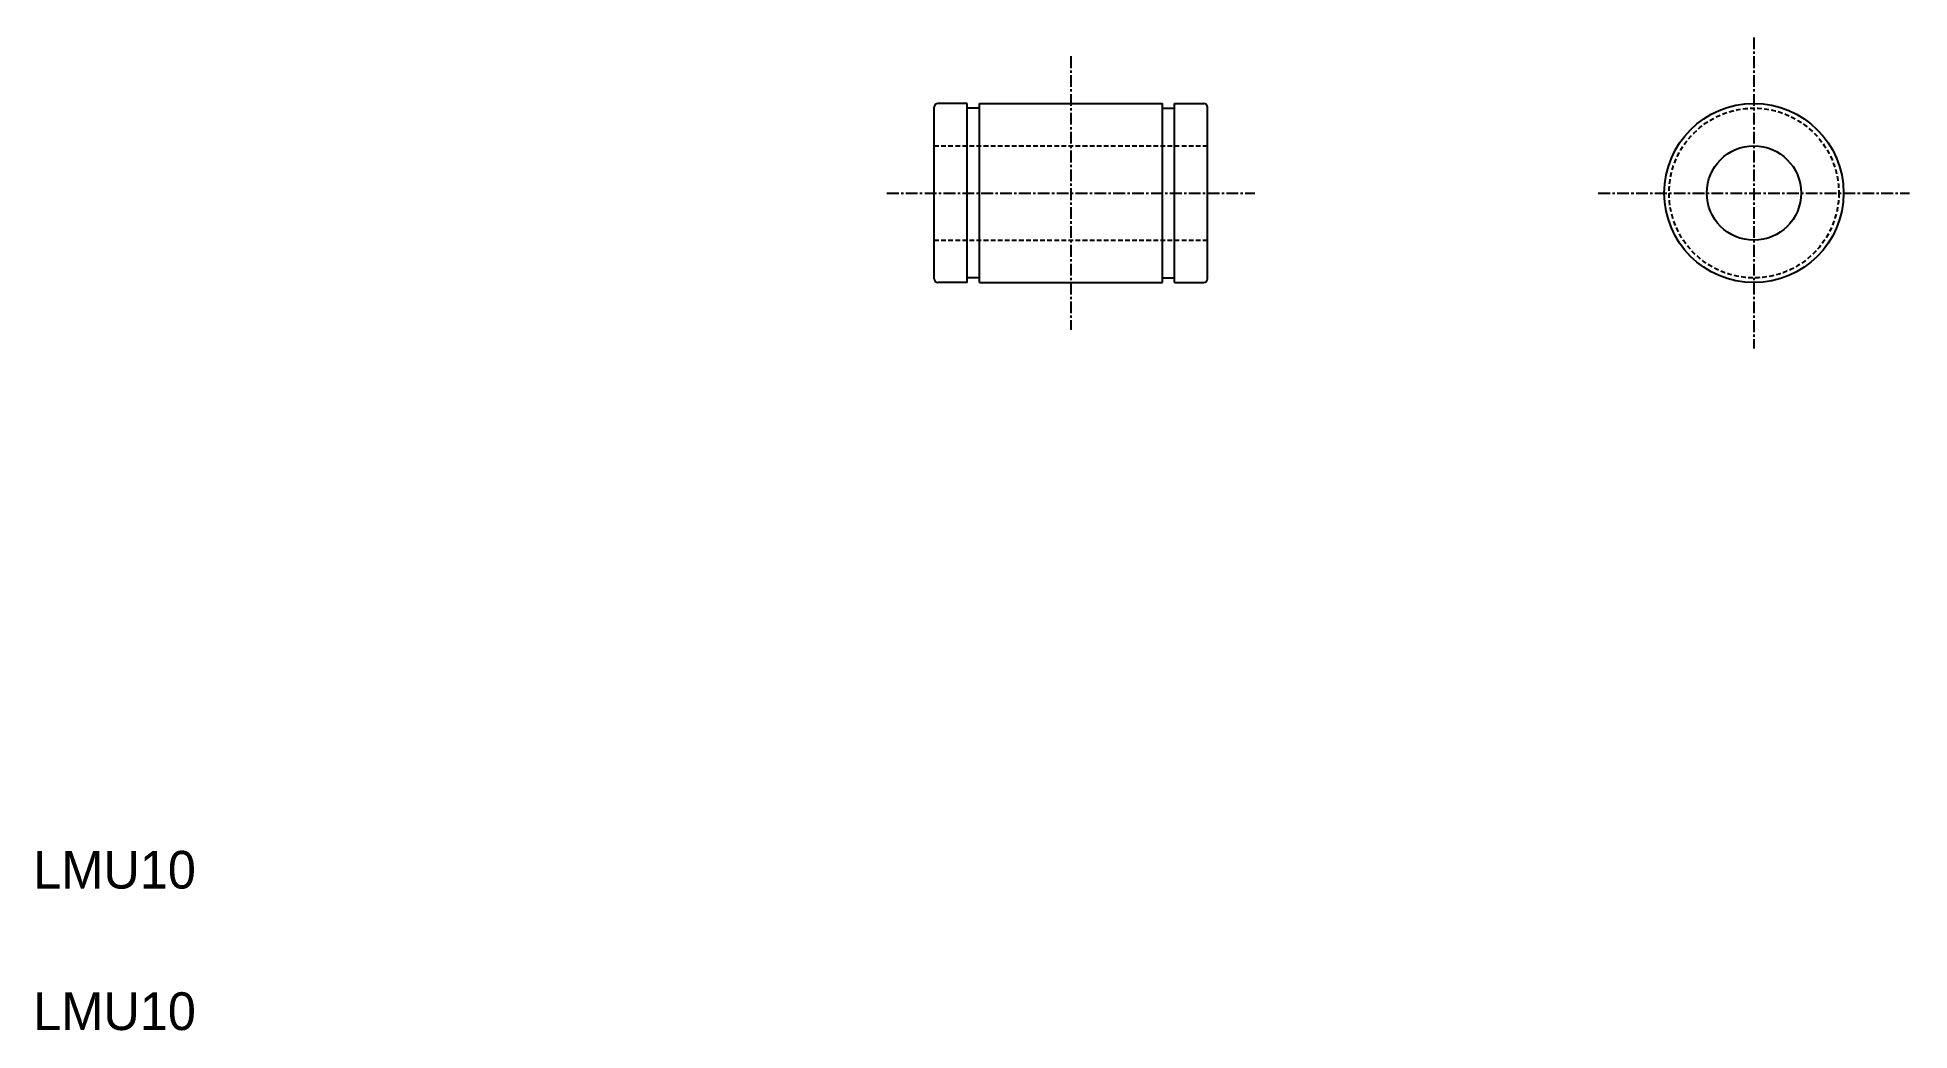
# Model space of a CAD drawing. Extents: x 10 to 209, y 10 to 115.
import ezdxf

# ---------------------------------------------------------------- set-up
doc = ezdxf.new("R2010")
doc.units = 0
doc.linetypes.add('CENTER', pattern=[2, 1.25, -0.25, 0.25, -0.25])
doc.linetypes.add('DASHED', pattern=[0.75, 0.5, -0.25])
doc.layers.get('0').update_dxf_attribs({"linetype": 'CONTINUOUS'})
doc.layers.add('CENTER', color=1, linetype='CENTER')

msp = doc.modelspace()

# ---------------------------------------------------------------- linework, layer by layer
at = {"color": 7, "linetype": 'CONTINUOUS'}
for p, q in [((105.52, 89.66), (105.52, 107.86)), ((109.02, 108.26), (105.92, 108.26)), ((107.47, 108.26), (107.47, 108.26)), ((108.25, 108.26), (108.25, 108.26)), ((109.02, 89.26), (109.02, 108.26)), ((110.32, 107.76), (109.02, 107.76)), ((110.32, 89.26), (110.32, 108.26)), ((110.32, 108.26), (129.72, 108.26)), ((129.72, 89.26), (129.72, 108.26)), ((129.72, 107.76), (131.02, 107.76)), ((131.02, 89.26), (131.02, 108.26)), ((131.02, 108.26), (134.12, 108.26)), ((134.52, 89.66), (134.52, 107.86)), ((110.32, 89.76), (109.02, 89.76)), ((129.72, 89.76), (131.02, 89.76)), ((109.02, 89.26), (105.92, 89.26)), ((110.32, 89.26), (129.72, 89.26)), ((131.02, 89.26), (134.12, 89.26))]:
    msp.add_line(p, q, dxfattribs=at)
at = {"color": 3, "linetype": 'DASHED'}
for p, q in [((105.52, 103.76), (134.52, 103.76)), ((105.52, 93.76), (134.52, 93.76))]:
    msp.add_line(p, q, dxfattribs=at)
at = {"color": 7, "linetype": 'CONTINUOUS'}
for radius in [9.5, 5]:
    msp.add_circle((192.45, 98.76), radius, dxfattribs=at)
at = {"color": 3, "linetype": 'DASHED'}
msp.add_circle((192.45, 98.76), 9, dxfattribs=at)
at = {"color": 7, "linetype": 'CONTINUOUS'}
for centre, start, end in [((105.92, 107.86), 90, 180), ((134.12, 107.86), 0, 90), ((105.92, 89.66), 180, 270), ((134.12, 89.66), 270, 0)]:
    msp.add_arc(centre, 0.4, start, end, dxfattribs=at)
at = {"layer": 'CENTER', "color": 1, "linetype": 'CENTER'}
for p, q in [((192.45, 115.26), (192.45, 82.26)), ((120.02, 113.26), (120.02, 84.26)), ((100.52, 98.76), (139.52, 98.76)), ((175.95, 98.76), (208.95, 98.76))]:
    msp.add_line(p, q, dxfattribs=at)

# ---------------------------------------------------------------- texts
at = {"color": 7, "linetype": 'CONTINUOUS'}
for p in [(10, 25), (10, 10)]:
    msp.add_text('LMU10', height=4, dxfattribs=at).set_placement(p)

doc.saveas('drawing.dxf')
